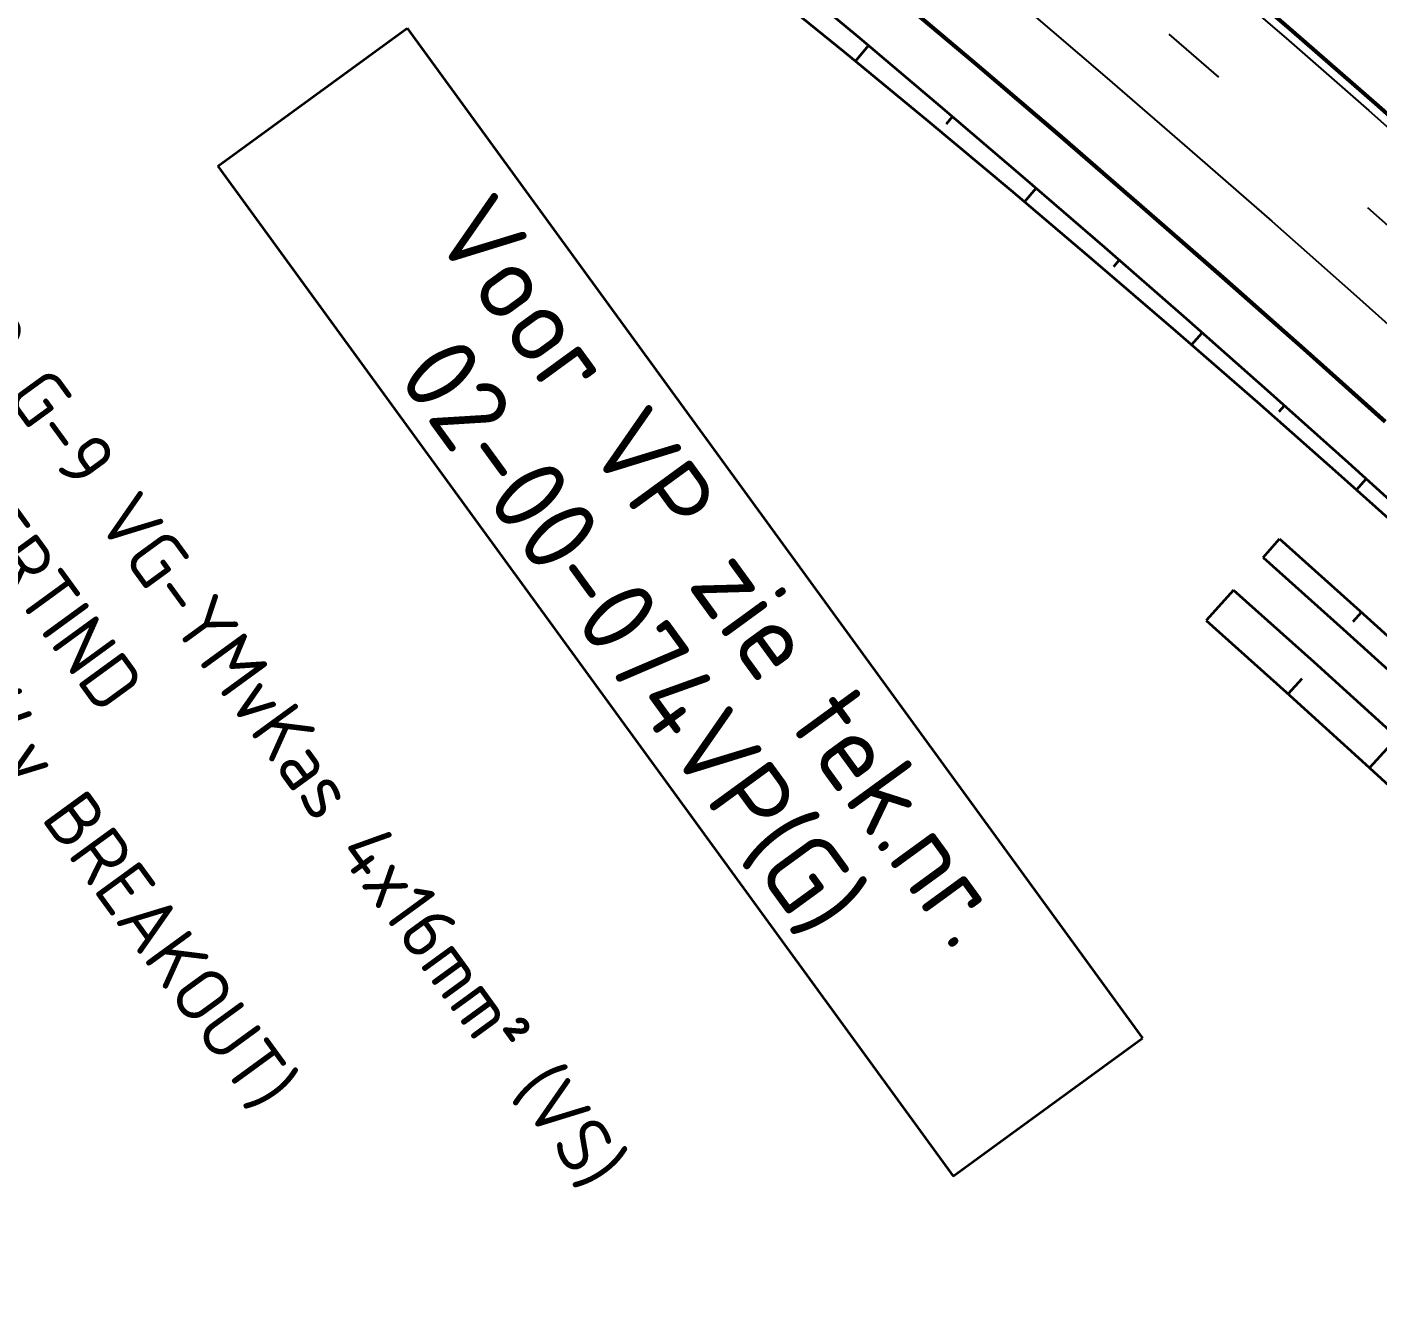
# Model space of a CAD drawing. Header units: metres. Extents: x 134219 to 139178, y 438661 to 444352.
# Drawn here: x 135409.4 to 135470.9, y 442922.2 to 442980.7 of the extents above; entities that cross this region are included whole.
import ezdxf
from ezdxf.enums import TextEntityAlignment as Align

# ---------------------------------------------------------------- set-up
doc = ezdxf.new("R2010")
doc.units = ezdxf.units.M
doc.linetypes.add('13strp', pattern=[4, 1, -3])
doc.linetypes.add('39strp', pattern=[12, 3, -9])
for name, color, linetype, lineweight in [('N-WE-KL-ET_LS_OV-T35', 3, 'Continuous', 35), ('N-WE-KL-ET_LS_OV_KABEL-T25', 7, 'Continuous', 25), ('Utd-ondergr-nw', 8, '13strp', 35)]:
    doc.layers.add(name, color=color, linetype=linetype, lineweight=lineweight)
doc.layers.add('Utd-weg-nw', color=8, linetype='Continuous')
doc.styles.add('NLCS-ISO', font='NLCS-ISO.ttf')

msp = doc.modelspace()

# ---------------------------------------------------------------- linework, layer by layer
at = {"layer": 'N-WE-KL-ET_LS_OV-T35'}
for p, q in [((135418.1228932944, 442974.3365941472, 4.80889958384796), (135426.7369753147, 442980.6102634216, 4.80889958384796)), ((135426.7445008155, 442980.5999305082), (135460.2052358159, 442934.6565593889)), ((135418.1304187952, 442974.3262612338), (135451.5911537957, 442928.3828901144)), ((135451.5911537957, 442928.3828901144), (135460.2052358159, 442934.6565593889))]:
    msp.add_line(p, q, dxfattribs=at)
at = {"layer": 'Utd-ondergr-nw', "linetype": 'Continuous', "flags": 128}
for points in [[(135408.4596886783, 443027.3634703199), (135412.8521308803, 443024.0653281192), (135416.4498318254, 443021.3446653961), (135420.4286549659, 443018.3134580061), (135424.3954473711, 443015.2662962689), (135428.349294036, 443012.2021295435), (135432.289266019, 443009.1199182931), (135436.214419626, 443006.0186349229), (135440.1237956124, 443002.8972646375), (135442.535534541, 443000.9544976586), (135447.8915789841, 442996.5908293423), (135451.7491018773, 442993.4053563397), (135455.5888682598, 442990.1985019229), (135459.4107596205, 442986.9703650688), (135463.2146580002, 442983.721045411), (135467.0004459949, 442980.4506432367), (135470.7680067596, 442977.1592594841), (135474.5172240118, 442973.846995739)], [(135408.5016185612, 443027.4195228392), (135416.49214626, 443021.400428185), (135420.4711840968, 443018.369057224), (135424.4382059629, 443015.3217192139), (135428.3922967024, 443012.2573633256), (135432.3325272114, 443009.1749498225), (135436.2579536216, 443006.073450899), (135440.1676165018, 443002.9518515375), (135442.5795400049, 443001.0089358728), (135447.9360007979, 442996.6449283484), (135451.7938235541, 442993.4592077244), (135455.6338884192, 442990.2521040241), (135459.4560768731, 442987.023716232), (135463.2602709473, 442983.7741439897), (135467.0463532287, 442980.503487592), (135470.8142068631, 442977.2118479851), (135474.5637155592, 442973.8993267625)], [(135402.1582262741, 443018.9395774212), (135410.0905767999, 443012.9643148354), (135414.037134158, 443009.9576898331), (135417.9694418699, 443006.9370193916), (135421.8866075996, 443003.9012811516), (135425.7877268138, 443000.8494655871), (135429.6718820071, 442997.7805768081), (135433.5381419458, 442994.6936333815), (135435.9221419754, 442992.7732117713), (135441.2156149719, 442988.4605215678), (135445.0280727448, 442985.3122625307), (135448.8229814456, 442982.1428718658), (135452.6002239478, 442978.9524473933), (135456.3596836701, 442975.7410875831), (135460.1012445802, 442972.5088915508), (135463.824791198, 442969.2559590554), (135467.5302085996, 442965.9823904958), (135471.2173824205, 442962.6882869078)], [(135406.5617892333, 443015.720623509), (135410.1328912345, 443013.0200776243), (135414.0796632889, 443010.013289051), (135418.0122004616, 443006.9924423366), (135421.929610266, 443003.9565149337), (135425.8309880063, 443000.9044971165), (135429.7154160026, 442997.8353927842), (135433.5819628353, 442994.7482202814), (135435.9661474392, 442992.8276499854), (135441.2600367857, 442988.5146205739), (135445.0727944216, 442985.3661139154), (135448.868001605, 442982.1964739669), (135452.6455412004, 442979.0057985566), (135456.4052966172, 442975.7941861618), (135460.147151814, 442972.5617359062), (135463.8709913015, 442969.3085475563), (135467.576700147, 442966.0347215193), (135471.2641639769, 442962.7403588386)], [(135408.5914368319, 443010.9887188857), (135412.5303878079, 443007.9878889709), (135416.4545660483, 443004.9734636259), (135420.3630845613, 443001.9444271581), (135424.2550445678, 442998.8997771164), (135428.1295347357, 442995.8385250852), (135431.9856304351, 442992.759697496), (135434.3630912565, 442990.8445436153), (135439.6418135698, 442986.5438710658), (135443.4436476261, 442983.4043849028), (135447.2279815123, 442980.2438259968), (135450.994698428, 442977.0622918957), (135454.743682117, 442973.8598807948), (135458.4748168703, 442970.6366915336), (135462.1879875294, 442967.3928235931), (135465.883079491, 442964.1283770925), (135469.5599787091, 442960.8434527859), (135473.2185716995, 442957.5381520597)], [(135407.5351853977, 443009.5967701019), (135411.5319703575, 443006.6826370589), (135415.5112986346, 443003.7508167643), (135419.4723008178, 443000.8002805439), (135423.4140889543, 442997.8300175703), (135427.3357558247, 442994.8390357158), (135431.2363742497, 442991.8263624359), (135433.6400628371, 442989.9501006883), (135438.9738132342, 442985.7303483578), (135442.8125098986, 442982.6444035466), (135446.6311235715, 442979.5331923578), (135450.4294712579, 442976.3968604031), (135454.2073710604, 442973.2355546619), (135457.9646421892, 442970.0494234732), (135461.701104972, 442966.8386165271), (135465.4165808647, 442963.6032848569), (135469.1108924605, 442960.3435808299), (135472.7838635007, 442957.0596581395)], [(135447.1509328403, 442979.1039808809), (135447.7353905104, 442979.8152461309)], [(135451.2802897223, 442976.2492088903), (135451.5572642218, 442976.5817438079)], [(135454.8344191365, 442972.7038236892), (135455.3605359922, 442973.3270035556)], [(135458.8945976169, 442969.7583410411), (135459.1451185688, 442970.0511083785)], [(135462.4321207261, 442966.2020686154), (135462.9109247515, 442966.754141279)], [(135466.4281262328, 442963.1748196037), (135466.6578673903, 442963.4361852614)], [(135469.9427043073, 442959.5998761375), (135470.3858593815, 442960.097323333)], [(135465.6906318454, 442956.5269399877), (135466.4376606678, 442957.3680419237)], [(135466.4376606678, 442957.3680419237), (135470.0941422748, 442954.0990163633), (135473.7291912406, 442950.8060185271), (135477.342634138, 442947.489204272), (135480.9342987139, 442944.1487307507), (135484.5040138994, 442940.7847564048), (135486.9796056944, 442938.4257054281), (135488.0516098198, 442937.3974409546), (135491.5769178035, 442933.9869453909), (135491.9117816801, 442933.6606516859), (135495.0811773888, 442930.5548645821), (135498.5662731469, 442927.1033796134), (135502.0321133355, 442923.6326132969), (135505.4785912837, 442920.1426730546)], [(135465.6858518165, 442956.5312134477), (135469.3376960024, 442953.2663774957), (135472.968130894, 442949.9775949665), (135476.5769832067, 442946.6650215869), (135480.164080829, 442943.3288143789), (135483.729252833, 442939.9691316522), (135486.2016914356, 442937.6130875271), (135487.2723294842, 442936.5861329948), (135490.7931422506, 442933.1799792642), (135491.1275789023, 442932.8541007264), (135494.2929308091, 442929.7522651948), (135497.7735798689, 442926.305171737), (135501.234997825, 442922.8388215674), (135504.677078143, 442919.3533219716)], [(135464.3492359202, 442955.0434439945), (135463.104254897, 442953.6522227146)], [(135464.3492359202, 442955.0434439945), (135467.9928353895, 442951.7860566075), (135471.6150670724, 442948.5047683322), (135475.2157579376, 442945.1997346639), (135478.7947361253, 442941.8711123921), (135482.3518309584, 442938.5190595921), (135484.8186636055, 442936.1683612482), (135485.8868729517, 442935.1437356167), (135489.3996938209, 442931.7453010864), (135489.7333709236, 442931.4201606606), (135492.8915334899, 442928.3253504974), (135496.364276913, 442924.8860645604), (135499.8178327294, 442921.4275657111)], [(135469.7884243118, 442953.6170147167), (135470.1647414532, 442954.035060432)], [(135463.1015336983, 442953.6546431749), (135466.735795489, 442950.4024021203), (135470.3505007858, 442947.1282723547), (135473.9474669007, 442943.834486521), (135477.5150720094, 442940.5088776535), (135481.0608002618, 442937.1599352914), (135483.5197129339, 442934.8114629055), (135484.5844831528, 442933.78781893), (135488.0859533816, 442930.3926893217), (135488.4185490153, 442930.0678690063), (135491.566451052, 442926.9761402627), (135495.0278608933, 442923.5403513788), (135498.4700924281, 442920.0854451644), (135501.877752833, 442916.5964732654), (135505.1994250011, 442913.0240673435), (135508.5506183134, 442909.4818376197), (135511.9702015491, 442906.0054204733), (135513.9983251234, 442903.9251234505)], [(135467.4554381927, 442951.0121937925), (135466.8299193281, 442950.3176462158)], [(135471.7937421646, 442948.3417878764), (135470.5350015928, 442946.9602225645)]]:
    msp.add_lwpolyline(points, dxfattribs=at)
at = {"layer": 'Utd-weg-nw', "linetype": 'Continuous', "flags": 128}
for points in [[(135408.2200893473, 443027.0431702097), (135412.6113522526, 443023.7459135886), (135416.2080350564, 443021.0260208881), (135420.1856313611, 443017.9957481897), (135424.1511125612, 443014.949593726), (135428.1035645137, 443011.8865079316), (135432.0420592051, 443008.8054524108), (135435.9656539371, 443005.7054007741), (135439.87339053, 443002.5853394946), (135442.2840747477, 443000.6434221496), (135447.6377400483, 442996.2816921645), (135451.4935494388, 442993.0976341416), (135455.331610206, 442989.8922042021), (135459.1518038915, 442986.6655012789), (135462.9540125884, 442983.4176249612), (135466.7381189449, 442980.148675492), (135470.5040061679, 442976.8587537644), (135474.2515580265, 442973.5479613191)], [(135408.5783102394, 443018.3957202018), (135412.1579391751, 443015.6887253789), (135416.1149859796, 443012.6741087639), (135420.0585044948, 443009.6448261331), (135423.9875950152, 443006.599845933), (135427.9013450725, 443003.5381488812), (135431.7988286474, 443000.4587287808), (135435.6791054002, 442997.3605933525), (135438.0721232087, 442995.4329073735), (135443.3859378732, 442991.1036444374), (135447.213046094, 442987.9432873242), (135451.0225378053, 442984.7617173786), (135454.8142954308, 442981.5590327973), (135458.5882019409, 442978.3353324283), (135462.3441408576, 442975.0907157681), (135466.081996257, 442971.825282959), (135469.8016527735, 442968.5391347859), (135473.5029956033, 442965.2323726726)]]:
    msp.add_lwpolyline(points, dxfattribs=at)
at = {"layer": 'Utd-weg-nw', "linetype": '39strp', "flags": 128}
msp.add_lwpolyline([(135405.0924097506, 443025.1940509409), (135406.2134449506, 443024.3606567867), (135410.5948312459, 443021.0708168951), (135414.1829871157, 443018.3573731335), (135418.1503086703, 443015.3349284768), (135422.104808528, 443012.2972099296), (135426.0455797645, 443009.2431769323), (135429.9717021388, 443006.171800646), (135433.8822412923, 443003.0820647774), (135437.7762479651, 442999.9729664235), (135440.1780989782, 442998.0381647616), (135445.5118389608, 442993.692668301), (135449.3532977664, 442990.5204607329), (135453.1770740057, 442987.3269607904), (135456.9830496612, 442984.1122670381), (135460.7711072647, 442980.8764786947), (135464.5411299012, 442977.61969563), (135468.2930012124, 442974.3420183617), (135472.0266054, 442971.0435480525), (135475.7418272296, 442967.7243865067), (135479.4385520342, 442964.3846361672), (135483.1166657176, 442961.0244001125), (135486.7760547581, 442957.6437820536), (135490.4166062118, 442954.2428863298), (135494.0382077165, 442950.8218179072), (135496.5517780345, 442948.4249032935), (135497.6407474943, 442947.3806823737), (135501.2241143564, 442943.9195859372), (135501.5646771161, 442943.5886349778), (135504.788197705, 442940.4386354212), (135508.332887538, 442936.9379382624), (135511.8580744517, 442933.4176025063), (135515.3636496442, 442929.8777368055), (135518.849504919, 442926.3184504143), (135522.3155326883, 442922.7398531875), (135525.7616259763, 442919.1420555749), (135529.1876784223, 442915.5251686194), (135532.5935842842, 442911.8893039532), (135535.9792384416, 442908.2345737939), (135539.3445363996, 442904.5610909418), (135542.6893742908, 442900.8689687754), (135546.0136488801, 442897.1583212489), (135549.3172575665, 442893.4292628882), (135552.6000983871, 442889.6819087873), (135555.86207002, 442885.9163746051), (135559.1030717871, 442882.1327765615), (135562.3230036579, 442878.3312314338), (135565.5217662521, 442874.5118565533), (135569.19703799, 442870.0697138737), (135571.8556991051, 442866.8199286173), (135574.9921416432, 442862.9476524582), (135578.1095788778, 442859.0589015667), (135581.209009015, 442855.1546299946), (135584.2914435809, 442851.2357771751), (135587.3579065745, 442847.3032687026), (135590.4094336398, 442843.3580171307), (135593.4470712562, 442839.4009227878), (135596.4718759445, 442835.4328746066), (135599.484913489, 442831.4547509683), (135602.4872581749, 442827.4674205601), (135605.437462523, 442823.5285255121)], dxfattribs=at)

# ---------------------------------------------------------------- texts
at = {"layer": 'N-WE-KL-ET_LS_OV-T35', "style": 'NLCS-ISO'}
for s, p in [('Voor VP zie tek.nr.', (135439.7303926256, 442954.9011288112)), ('02-00-074VP(G)', (135435.5942190062, 442951.888737556))]:
    msp.add_text(s, height=3.5, rotation=306.0659960422106, dxfattribs=at).set_placement(p, align=Align.CENTER)
at = {"layer": 'N-WE-KL-ET_LS_OV_KABEL-T25', "style": 'NLCS-ISO'}
for s, p in [('RWS VP G-9 VG-YMvKas 4x16mm² (VS)', (135401.3980663247, 442975.6383644977)), ('Cu 25mm² VERTIND', (135397.3563692325, 442972.6947808631)), ('RWS HDPE Ø50 (4v BREAKOUT)', (135393.3146721405, 442969.7511972283)), ('RWS VO-YMvKas 4x2,5mm² (DS)', (135387.5037202194, 442933.9618087632)), ('RWS OP U-2 VG-YMvKas 4x16mm² (VS)', (135383.4620231274, 442931.0182251284))]:
    msp.add_text(s, height=2.5, rotation=306.0659960422106, dxfattribs=at).set_placement(p, align=Align.MIDDLE_LEFT)

doc.saveas('drawing.dxf')
